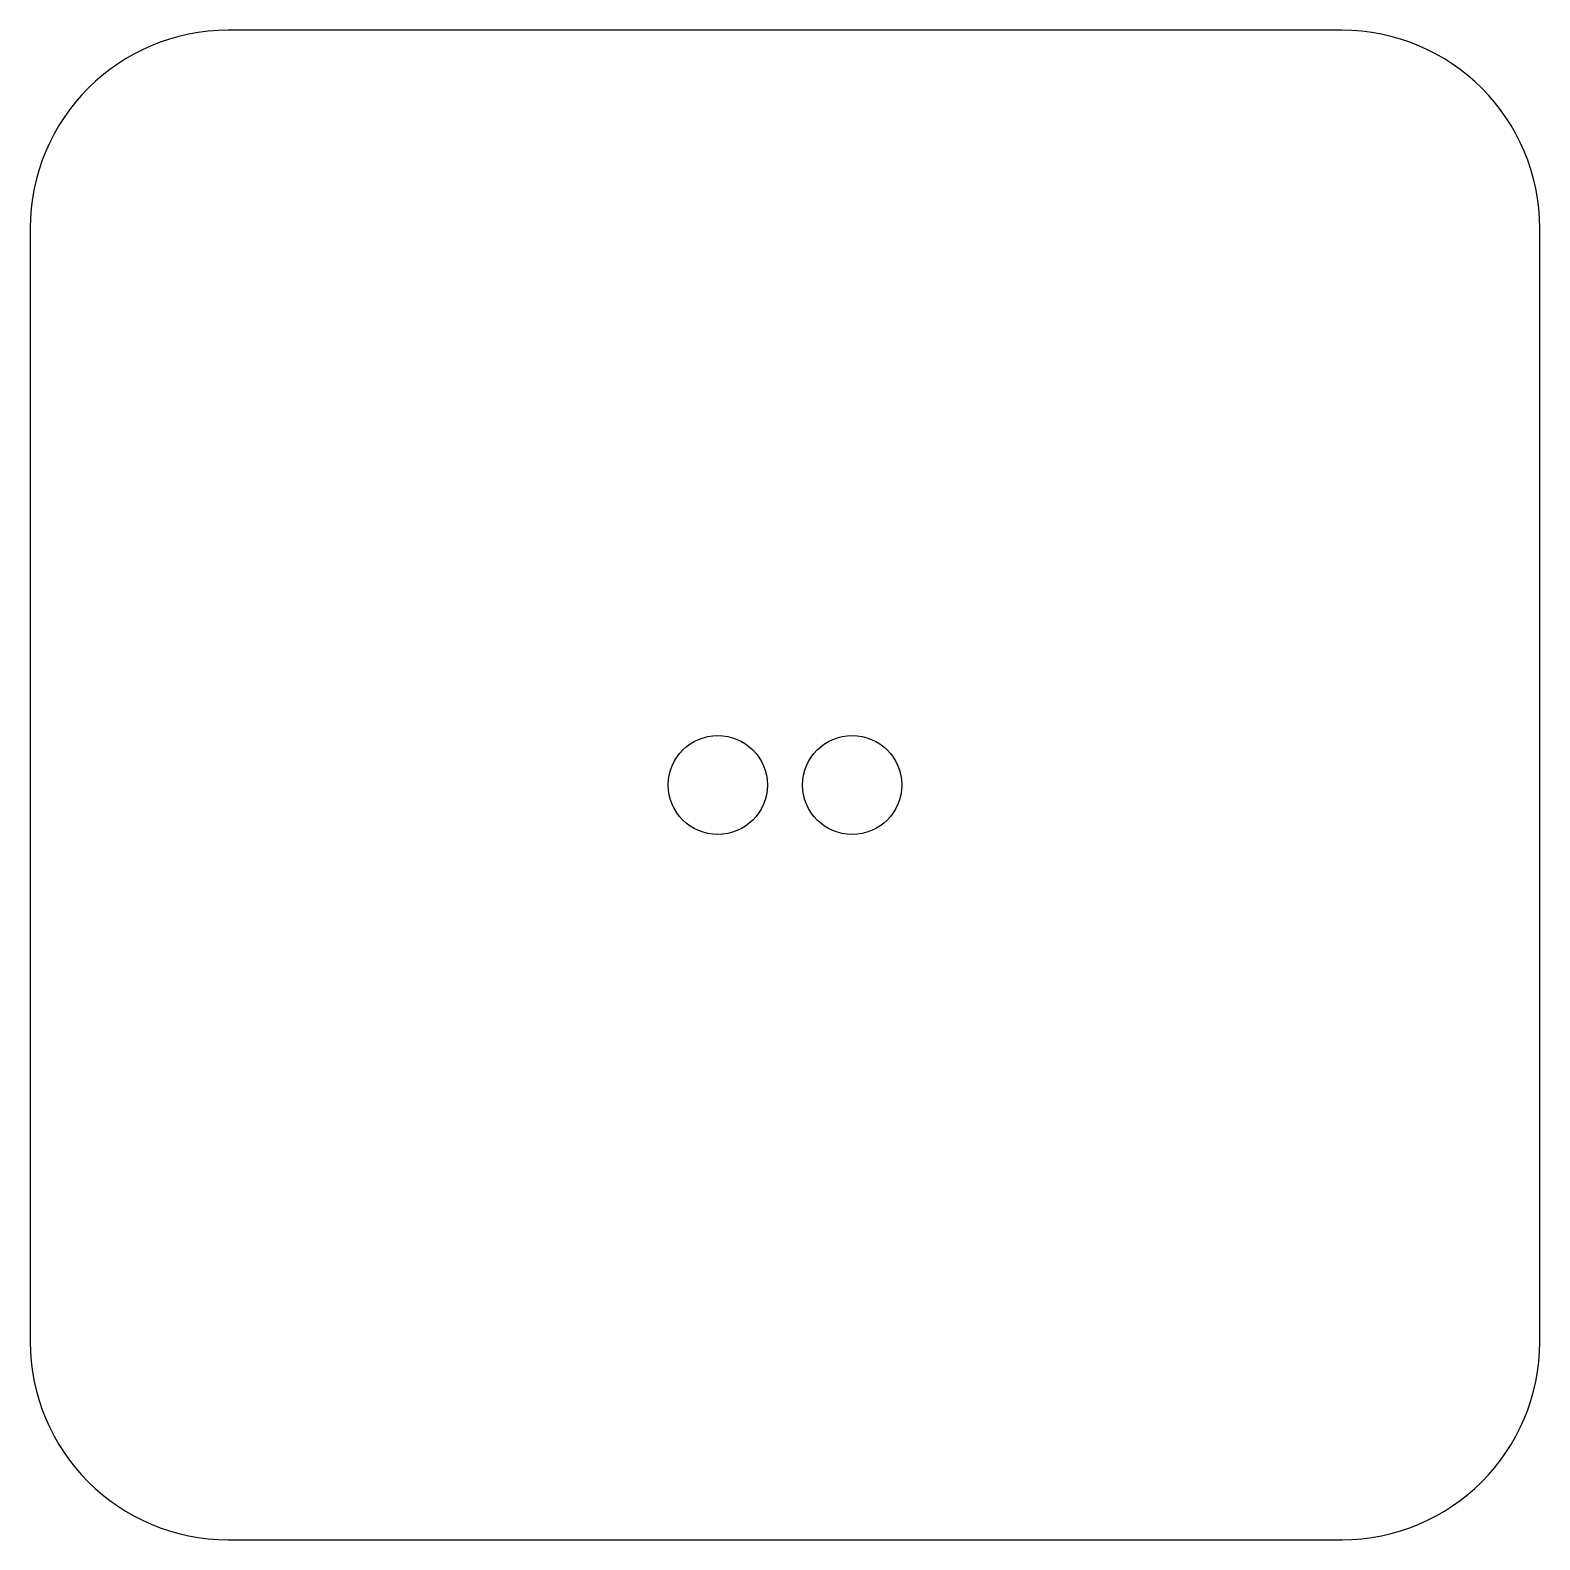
# Model space of a CAD drawing. Header units: metres. Extents: x -0.0381 to 0.0381, y -0.0381 to 0.0381.
import ezdxf

# ---------------------------------------------------------------- set-up
doc = ezdxf.new("R2010")
doc.units = ezdxf.units.M

msp = doc.modelspace()

# ---------------------------------------------------------------- linework, layer by layer
at = {"color": 7, "linetype": 'Continuous', "lineweight": 25}
for p, q in [((0.0281, 0.0381), (-0.0281, 0.0381)), ((-0.0381, 0.0281), (-0.0381, -0.0281)), ((0.0381, -0.0281), (0.0381, 0.0281)), ((-0.0281, -0.0381), (0.0281, -0.0381))]:
    msp.add_line(p, q, dxfattribs=at)
for centre in [(-0.003391, 0), (0.003391, 0)]:
    msp.add_circle(centre, 0.0025, dxfattribs=at)
for centre, start, end in [((-0.0281, 0.0281), 90, 180), ((0.0281, 0.0281), 0, 90), ((-0.0281, -0.0281), 180, 270), ((0.0281, -0.0281), 270, 0)]:
    msp.add_arc(centre, 0.01, start, end, dxfattribs=at)

doc.saveas('drawing.dxf')
